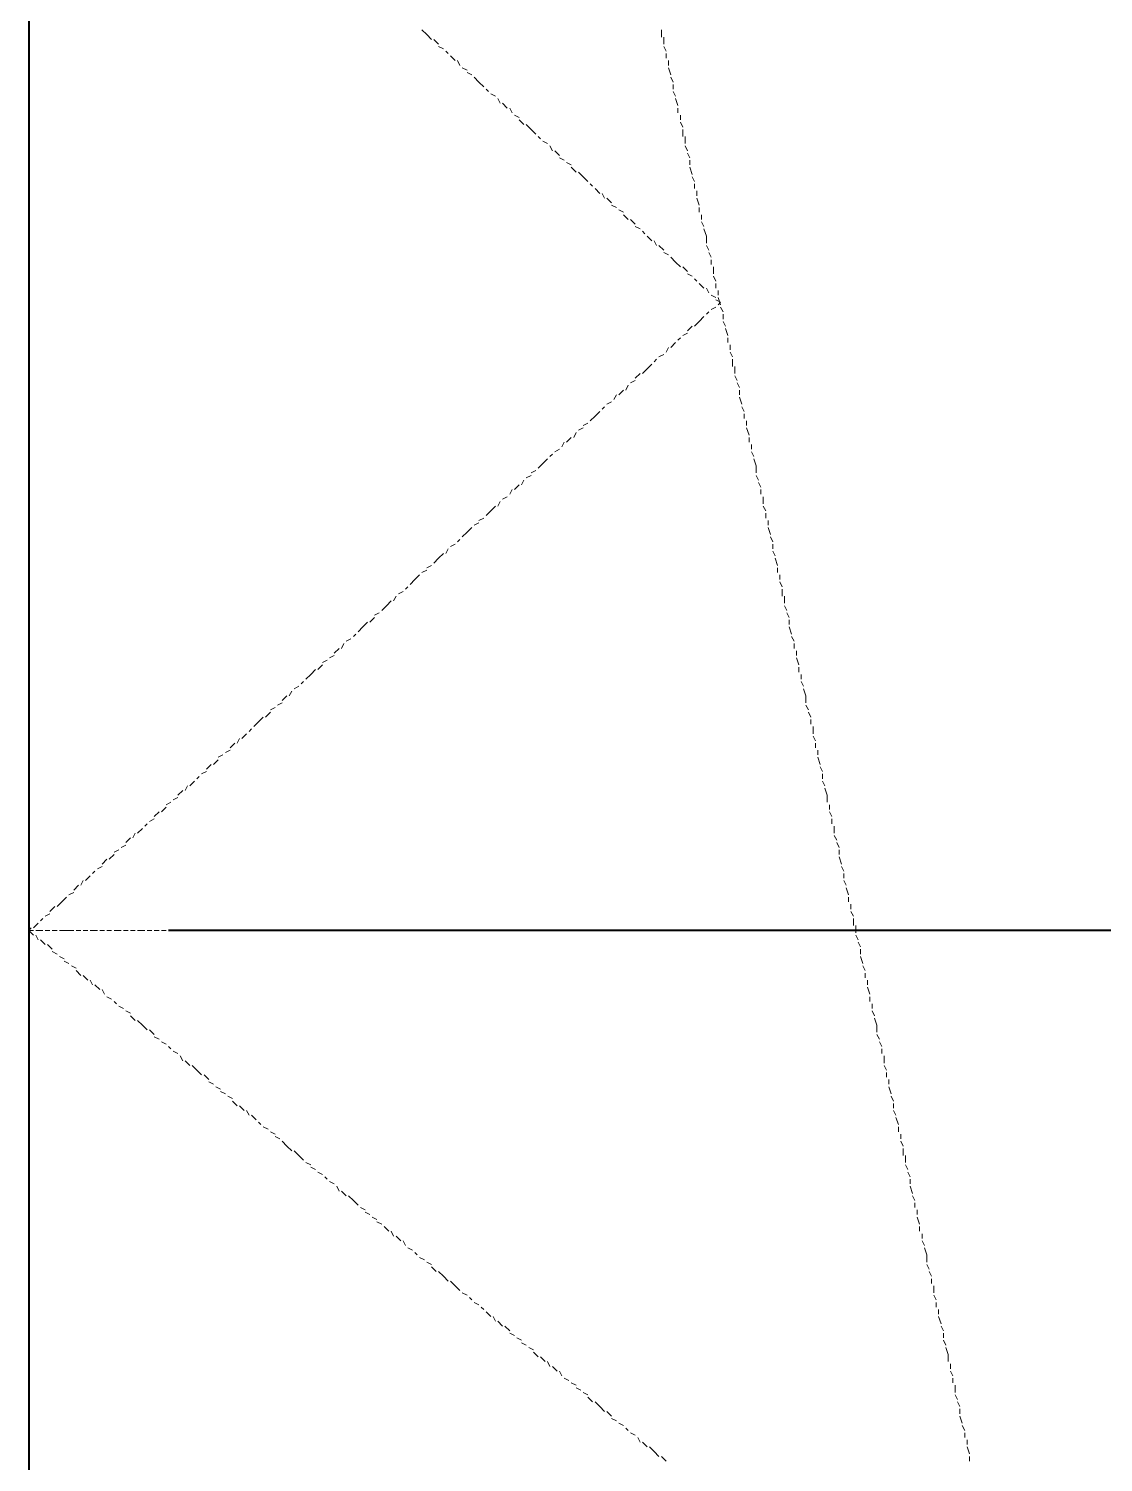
# Model space of a CAD drawing. Extents: x 8 to 21351, y 0 to 420.
# Drawn here: x 15872.57 to 15882.17, y 371.74 to 384.55 of the extents above; entities that cross this region are included whole.
import ezdxf

# ---------------------------------------------------------------- set-up
doc = ezdxf.new("R2010")
doc.units = 0

msp = doc.modelspace()

# ---------------------------------------------------------------- linework, layer by layer
at = {"color": 7, "lineweight": 40}
for p, q in [((15872.574, 397.743), (15872.574, 310.219)), ((15901.339, 376.491), (15873.823, 376.491))]:
    msp.add_line(p, q, dxfattribs=at)
at = {"color": 7, "lineweight": 5}
for p, q in [((15872.574, 384.492), (15872.574, 384.535)), ((15872.574, 384.429), (15872.574, 384.471)), ((15876.087, 384.535), (15876.13, 384.492)), ((15876.13, 384.492), (15876.172, 384.45)), ((15876.193, 384.45), (15876.236, 384.408)), ((15878.225, 384.471), (15878.225, 384.535)), ((15878.246, 384.408), (15878.246, 384.471)), ((15872.574, 384.344), (15872.574, 384.408)), ((15872.574, 384.281), (15872.574, 384.323)), ((15876.236, 384.387), (15876.278, 384.365)), ((15876.299, 384.344), (15876.32, 384.323)), ((15878.268, 384.344), (15878.246, 384.387)), ((15878.268, 384.281), (15878.268, 384.323)), ((15872.574, 384.217), (15872.574, 384.26)), ((15872.574, 384.133), (15872.574, 384.196)), ((15876.341, 384.302), (15876.384, 384.26)), ((15876.405, 384.26), (15876.426, 384.217)), ((15876.447, 384.196), (15876.49, 384.175)), ((15878.289, 384.217), (15878.289, 384.26)), ((15878.31, 384.133), (15878.289, 384.196)), ((15872.574, 384.069), (15872.574, 384.133)), ((15872.574, 384.006), (15872.574, 384.048)), ((15876.49, 384.154), (15876.532, 384.133)), ((15876.553, 384.111), (15876.595, 384.069)), ((15876.595, 384.069), (15876.638, 384.027)), ((15878.331, 384.069), (15878.31, 384.111)), ((15878.331, 384.006), (15878.331, 384.048)), ((15872.574, 383.942), (15872.574, 383.985)), ((15872.574, 383.858), (15872.574, 383.921)), ((15876.659, 384.006), (15876.68, 383.985)), ((15876.701, 383.963), (15876.744, 383.942)), ((15876.765, 383.921), (15876.786, 383.879)), ((15878.352, 383.942), (15878.331, 383.985)), ((15878.373, 383.858), (15878.352, 383.921)), ((15872.574, 383.794), (15872.574, 383.836)), ((15876.807, 383.879), (15876.849, 383.836)), ((15876.871, 383.836), (15876.892, 383.794)), ((15878.373, 383.794), (15878.373, 383.836)), ((15872.574, 383.73), (15872.574, 383.773)), ((15872.574, 383.646), (15872.574, 383.709)), ((15876.913, 383.773), (15876.955, 383.752)), ((15876.955, 383.73), (15876.998, 383.688)), ((15877.019, 383.688), (15877.061, 383.646)), ((15878.395, 383.73), (15878.395, 383.773)), ((15878.416, 383.667), (15878.395, 383.709)), ((15872.574, 383.582), (15872.574, 383.625)), ((15872.574, 383.519), (15872.574, 383.561)), ((15877.061, 383.646), (15877.103, 383.603)), ((15877.125, 383.582), (15877.146, 383.561)), ((15877.167, 383.54), (15877.209, 383.519)), ((15878.416, 383.582), (15878.416, 383.646)), ((15878.437, 383.519), (15878.437, 383.582)), ((15872.574, 383.434), (15872.574, 383.498)), ((15872.574, 383.371), (15872.574, 383.413)), ((15877.23, 383.498), (15877.252, 383.455)), ((15877.273, 383.455), (15877.315, 383.413)), ((15878.458, 383.455), (15878.437, 383.498)), ((15878.479, 383.392), (15878.458, 383.434)), ((15872.574, 383.307), (15872.574, 383.349)), ((15872.574, 383.223), (15872.574, 383.286)), ((15877.315, 383.392), (15877.357, 383.371)), ((15877.379, 383.349), (15877.421, 383.328)), ((15877.421, 383.307), (15877.463, 383.265)), ((15878.479, 383.328), (15878.479, 383.371)), ((15878.5, 383.244), (15878.479, 383.307)), ((15872.574, 383.159), (15872.574, 383.223)), ((15877.484, 383.265), (15877.527, 383.223)), ((15877.527, 383.223), (15877.569, 383.18)), ((15877.59, 383.159), (15877.611, 383.138)), ((15878.522, 383.18), (15878.5, 383.223)), ((15878.522, 383.117), (15878.522, 383.159)), ((15872.574, 383.096), (15872.574, 383.138)), ((15872.574, 383.032), (15872.574, 383.074)), ((15877.633, 383.117), (15877.675, 383.074)), ((15877.696, 383.074), (15877.717, 383.032)), ((15877.738, 383.032), (15877.781, 382.99)), ((15878.543, 383.053), (15878.543, 383.096)), ((15878.564, 382.968), (15878.543, 383.032)), ((15872.574, 382.947), (15872.574, 383.011)), ((15872.574, 382.884), (15872.574, 382.926)), ((15877.781, 382.968), (15877.823, 382.947)), ((15877.844, 382.926), (15877.887, 382.905)), ((15878.564, 382.905), (15878.564, 382.947)), ((15872.574, 382.82), (15872.574, 382.863)), ((15872.574, 382.736), (15872.574, 382.799)), ((15877.887, 382.884), (15877.929, 382.841)), ((15877.95, 382.841), (15877.992, 382.799)), ((15877.992, 382.778), (15878.035, 382.757)), ((15878.585, 382.841), (15878.585, 382.884)), ((15878.606, 382.778), (15878.585, 382.82)), ((15872.574, 382.672), (15872.574, 382.714)), ((15872.574, 382.609), (15872.574, 382.651)), ((15878.056, 382.736), (15878.077, 382.714)), ((15878.098, 382.693), (15878.141, 382.651)), ((15878.162, 382.651), (15878.183, 382.609)), ((15878.627, 382.693), (15878.606, 382.757)), ((15878.627, 382.63), (15878.627, 382.693)), ((15872.574, 382.524), (15872.574, 382.587)), ((15878.204, 382.609), (15878.246, 382.566)), ((15878.246, 382.545), (15878.289, 382.524)), ((15878.649, 382.566), (15878.627, 382.609)), ((15878.67, 382.503), (15878.649, 382.545)), ((15872.574, 382.46), (15872.574, 382.503)), ((15872.574, 382.397), (15872.574, 382.439)), ((15878.31, 382.503), (15878.352, 382.46)), ((15878.352, 382.46), (15878.395, 382.418)), ((15878.416, 382.418), (15878.458, 382.376)), ((15878.67, 382.439), (15878.67, 382.482)), ((15878.691, 382.355), (15878.691, 382.418)), ((15872.574, 382.312), (15872.574, 382.376)), ((15872.574, 382.249), (15872.574, 382.312)), ((15878.458, 382.355), (15878.5, 382.334)), ((15878.522, 382.312), (15878.543, 382.291)), ((15878.564, 382.27), (15878.606, 382.228)), ((15878.712, 382.291), (15878.691, 382.334)), ((15878.712, 382.228), (15878.712, 382.27)), ((15872.574, 382.185), (15872.574, 382.228)), ((15872.574, 382.122), (15872.574, 382.164)), ((15878.627, 382.228), (15878.649, 382.185)), ((15878.67, 382.164), (15878.712, 382.143)), ((15878.733, 382.164), (15878.733, 382.207)), ((15878.754, 382.079), (15878.733, 382.143)), ((15872.574, 382.037), (15872.574, 382.101)), ((15872.574, 381.974), (15872.574, 382.016)), ((15878.649, 382.016), (15878.627, 381.995)), ((15878.712, 382.058), (15878.67, 382.037)), ((15878.712, 382.122), (15878.754, 382.101)), ((15878.754, 382.101), (15878.733, 382.079)), ((15878.776, 382.016), (15878.754, 382.058)), ((15872.574, 381.91), (15872.574, 381.952)), ((15872.574, 381.825), (15872.574, 381.889)), ((15878.5, 381.889), (15878.458, 381.847)), ((15878.564, 381.931), (15878.522, 381.889)), ((15878.606, 381.974), (15878.564, 381.931)), ((15878.776, 381.952), (15878.776, 381.995)), ((15878.797, 381.889), (15878.776, 381.931)), ((15872.574, 381.762), (15872.574, 381.804)), ((15878.395, 381.783), (15878.373, 381.762)), ((15878.458, 381.825), (15878.416, 381.804)), ((15878.818, 381.804), (15878.797, 381.868)), ((15878.818, 381.741), (15878.818, 381.783)), ((15872.574, 381.699), (15872.574, 381.741)), ((15872.574, 381.614), (15872.574, 381.677)), ((15878.246, 381.635), (15878.204, 381.614)), ((15878.289, 381.699), (15878.268, 381.656)), ((15878.352, 381.741), (15878.31, 381.699)), ((15878.839, 381.677), (15878.839, 381.72)), ((15878.86, 381.614), (15878.839, 381.656)), ((15872.574, 381.55), (15872.574, 381.593)), ((15872.574, 381.487), (15872.574, 381.529)), ((15878.098, 381.508), (15878.056, 381.466)), ((15878.141, 381.55), (15878.098, 381.508)), ((15878.183, 381.593), (15878.162, 381.571)), ((15878.86, 381.529), (15878.86, 381.593)), ((15878.881, 381.466), (15878.881, 381.529)), ((15872.574, 381.402), (15872.574, 381.466)), ((15872.574, 381.339), (15872.574, 381.402)), ((15877.929, 381.36), (15877.908, 381.317)), ((15877.992, 381.402), (15877.95, 381.381)), ((15878.035, 381.466), (15877.992, 381.423)), ((15878.903, 381.402), (15878.881, 381.444)), ((15878.924, 381.339), (15878.903, 381.381)), ((15872.574, 381.275), (15872.574, 381.317)), ((15872.574, 381.212), (15872.574, 381.254)), ((15877.823, 381.275), (15877.802, 381.233)), ((15877.887, 381.317), (15877.844, 381.275)), ((15878.924, 381.275), (15878.924, 381.317)), ((15878.945, 381.19), (15878.924, 381.254)), ((15872.574, 381.127), (15872.574, 381.19)), ((15872.574, 381.063), (15872.574, 381.106)), ((15877.675, 381.127), (15877.633, 381.085)), ((15877.717, 381.169), (15877.696, 381.148)), ((15877.781, 381.212), (15877.738, 381.19)), ((15878.966, 381.127), (15878.945, 381.169)), ((15878.966, 381.063), (15878.966, 381.106)), ((15872.574, 381), (15872.574, 381.042)), ((15872.574, 380.915), (15872.574, 380.979)), ((15877.527, 380.979), (15877.484, 380.958)), ((15877.569, 381.021), (15877.527, 381)), ((15877.633, 381.085), (15877.59, 381.042)), ((15878.987, 381), (15878.987, 381.042)), ((15879.008, 380.915), (15878.987, 380.979)), ((15872.574, 380.852), (15872.574, 380.894)), ((15877.357, 380.852), (15877.336, 380.81)), ((15877.421, 380.894), (15877.379, 380.852)), ((15877.463, 380.937), (15877.442, 380.894)), ((15879.008, 380.852), (15879.008, 380.894)), ((15872.574, 380.788), (15872.574, 380.831)), ((15872.574, 380.704), (15872.574, 380.767)), ((15877.252, 380.746), (15877.23, 380.725)), ((15877.315, 380.788), (15877.273, 380.767)), ((15879.03, 380.788), (15879.03, 380.831)), ((15879.051, 380.725), (15879.03, 380.767)), ((15872.574, 380.64), (15872.574, 380.682)), ((15872.574, 380.577), (15872.574, 380.619)), ((15877.103, 380.598), (15877.061, 380.577)), ((15877.167, 380.661), (15877.125, 380.619)), ((15877.209, 380.704), (15877.167, 380.661)), ((15879.072, 380.64), (15879.051, 380.704)), ((15879.072, 380.577), (15879.072, 380.64)), ((15872.574, 380.492), (15872.574, 380.555)), ((15872.574, 380.428), (15872.574, 380.492)), ((15876.955, 380.471), (15876.913, 380.428)), ((15876.998, 380.513), (15876.976, 380.471)), ((15877.061, 380.555), (15877.019, 380.534)), ((15879.093, 380.513), (15879.072, 380.555)), ((15879.114, 380.45), (15879.093, 380.492)), ((15872.574, 380.365), (15872.574, 380.407)), ((15872.574, 380.301), (15872.574, 380.344)), ((15876.849, 380.365), (15876.807, 380.344)), ((15876.892, 380.428), (15876.871, 380.386)), ((15879.114, 380.386), (15879.114, 380.428)), ((15879.135, 380.301), (15879.135, 380.365)), ((15872.574, 380.217), (15872.574, 380.28)), ((15876.701, 380.238), (15876.659, 380.196)), ((15876.744, 380.28), (15876.701, 380.238)), ((15876.786, 380.323), (15876.765, 380.28)), ((15879.157, 380.238), (15879.135, 380.28)), ((15879.157, 380.174), (15879.157, 380.217)), ((15872.574, 380.153), (15872.574, 380.196)), ((15872.574, 380.09), (15872.574, 380.132)), ((15876.532, 380.09), (15876.49, 380.048)), ((15876.595, 380.132), (15876.553, 380.111)), ((15876.638, 380.174), (15876.595, 380.153)), ((15879.178, 380.111), (15879.178, 380.153)), ((15879.199, 380.026), (15879.178, 380.09)), ((15872.574, 380.005), (15872.574, 380.069)), ((15872.574, 379.942), (15872.574, 379.984)), ((15876.426, 379.984), (15876.405, 379.963)), ((15876.49, 380.048), (15876.447, 380.005)), ((15879.22, 379.963), (15879.199, 380.005)), ((15872.574, 379.878), (15872.574, 379.921)), ((15872.574, 379.793), (15872.574, 379.857)), ((15876.278, 379.857), (15876.236, 379.815)), ((15876.32, 379.899), (15876.299, 379.857)), ((15876.384, 379.942), (15876.341, 379.921)), ((15879.22, 379.899), (15879.22, 379.942)), ((15879.241, 379.836), (15879.22, 379.878)), ((15872.574, 379.73), (15872.574, 379.772)), ((15872.574, 379.666), (15872.574, 379.709)), ((15876.13, 379.709), (15876.087, 379.688)), ((15876.172, 379.751), (15876.13, 379.73)), ((15876.236, 379.815), (15876.193, 379.772)), ((15879.262, 379.751), (15879.241, 379.815)), ((15879.262, 379.688), (15879.262, 379.73)), ((15872.574, 379.582), (15872.574, 379.645)), ((15872.574, 379.518), (15872.574, 379.582)), ((15876.024, 379.624), (15875.982, 379.582)), ((15876.066, 379.666), (15876.024, 379.624)), ((15879.284, 379.624), (15879.284, 379.666)), ((15879.305, 379.561), (15879.284, 379.603)), ((15872.574, 379.455), (15872.574, 379.497)), ((15875.855, 379.476), (15875.833, 379.434)), ((15875.918, 379.518), (15875.876, 379.497)), ((15875.96, 379.561), (15875.939, 379.539)), ((15879.305, 379.476), (15879.305, 379.539)), ((15879.326, 379.413), (15879.326, 379.476)), ((15872.574, 379.391), (15872.574, 379.434)), ((15872.574, 379.307), (15872.574, 379.37)), ((15875.706, 379.328), (15875.664, 379.307)), ((15875.77, 379.391), (15875.728, 379.349)), ((15875.812, 379.434), (15875.77, 379.391)), ((15879.347, 379.349), (15879.326, 379.391)), ((15879.368, 379.285), (15879.347, 379.328)), ((15872.574, 379.243), (15872.574, 379.285)), ((15872.574, 379.18), (15872.574, 379.222)), ((15875.558, 379.201), (15875.516, 379.158)), ((15875.601, 379.243), (15875.558, 379.201)), ((15875.664, 379.285), (15875.622, 379.243)), ((15879.368, 379.222), (15879.368, 379.264)), ((15879.389, 379.137), (15879.368, 379.201)), ((15872.574, 379.095), (15872.574, 379.158)), ((15872.574, 379.031), (15872.574, 379.074)), ((15875.452, 379.095), (15875.41, 379.074)), ((15875.495, 379.137), (15875.474, 379.116)), ((15879.411, 379.074), (15879.389, 379.116)), ((15872.574, 378.968), (15872.574, 379.01)), ((15872.574, 378.883), (15872.574, 378.947)), ((15875.304, 378.947), (15875.262, 378.926)), ((15875.347, 379.01), (15875.304, 378.968)), ((15875.389, 379.053), (15875.368, 379.01)), ((15879.411, 379.01), (15879.411, 379.053)), ((15879.432, 378.947), (15879.432, 378.989)), ((15879.453, 378.862), (15879.432, 378.926)), ((15872.574, 378.82), (15872.574, 378.862)), ((15872.574, 378.756), (15872.574, 378.799)), ((15875.135, 378.82), (15875.093, 378.777)), ((15875.198, 378.862), (15875.156, 378.82)), ((15875.241, 378.904), (15875.198, 378.883)), ((15879.453, 378.799), (15879.453, 378.841)), ((15872.574, 378.672), (15872.574, 378.735)), ((15872.574, 378.608), (15872.574, 378.672)), ((15874.987, 378.672), (15874.944, 378.65)), ((15875.029, 378.714), (15875.008, 378.693)), ((15875.093, 378.777), (15875.05, 378.735)), ((15879.474, 378.735), (15879.474, 378.777)), ((15879.495, 378.672), (15879.474, 378.714)), ((15872.574, 378.545), (15872.574, 378.587)), ((15874.881, 378.587), (15874.839, 378.545)), ((15874.923, 378.629), (15874.902, 378.587)), ((15879.516, 378.587), (15879.495, 378.65)), ((15879.516, 378.524), (15879.516, 378.587)), ((15872.574, 378.481), (15872.574, 378.524)), ((15872.574, 378.396), (15872.574, 378.46)), ((15874.733, 378.439), (15874.69, 378.396)), ((15874.775, 378.481), (15874.733, 378.46)), ((15874.839, 378.524), (15874.796, 378.502)), ((15879.538, 378.46), (15879.516, 378.502)), ((15879.559, 378.396), (15879.538, 378.439)), ((15872.574, 378.333), (15872.574, 378.375)), ((15872.574, 378.269), (15872.574, 378.312)), ((15874.563, 378.291), (15874.542, 378.269)), ((15874.627, 378.354), (15874.585, 378.312)), ((15874.669, 378.396), (15874.627, 378.354)), ((15879.559, 378.333), (15879.559, 378.375)), ((15879.58, 378.248), (15879.58, 378.312)), ((15872.574, 378.185), (15872.574, 378.248)), ((15872.574, 378.121), (15872.574, 378.164)), ((15874.415, 378.164), (15874.373, 378.121)), ((15874.458, 378.206), (15874.436, 378.164)), ((15874.521, 378.248), (15874.479, 378.206)), ((15879.601, 378.185), (15879.58, 378.227)), ((15879.601, 378.121), (15879.601, 378.164)), ((15872.574, 378.058), (15872.574, 378.1)), ((15872.574, 377.973), (15872.574, 378.037)), ((15874.309, 378.058), (15874.267, 378.037)), ((15874.373, 378.1), (15874.331, 378.079)), ((15879.622, 378.058), (15879.622, 378.1)), ((15879.643, 377.973), (15879.622, 378.037)), ((15872.574, 377.91), (15872.574, 377.952)), ((15874.161, 377.91), (15874.119, 377.889)), ((15874.204, 377.973), (15874.161, 377.931)), ((15874.267, 378.015), (15874.225, 377.973)), ((15879.665, 377.91), (15879.643, 377.952)), ((15872.574, 377.846), (15872.574, 377.889)), ((15872.574, 377.762), (15872.574, 377.825)), ((15873.992, 377.783), (15873.971, 377.74)), ((15874.055, 377.825), (15874.013, 377.783)), ((15874.098, 377.867), (15874.077, 377.846)), ((15879.665, 377.846), (15879.665, 377.889)), ((15879.686, 377.783), (15879.665, 377.825)), ((15872.574, 377.698), (15872.574, 377.762)), ((15872.574, 377.635), (15872.574, 377.677)), ((15873.907, 377.677), (15873.865, 377.656)), ((15873.95, 377.74), (15873.907, 377.698)), ((15879.707, 377.698), (15879.686, 377.762)), ((15879.707, 377.635), (15879.707, 377.698)), ((15872.574, 377.571), (15872.574, 377.613)), ((15872.574, 377.486), (15872.574, 377.55)), ((15873.738, 377.55), (15873.696, 377.507)), ((15873.801, 377.592), (15873.759, 377.55)), ((15873.844, 377.635), (15873.801, 377.613)), ((15879.728, 377.571), (15879.728, 377.613)), ((15879.749, 377.507), (15879.728, 377.55)), ((15872.574, 377.423), (15872.574, 377.465)), ((15872.574, 377.359), (15872.574, 377.402)), ((15873.59, 377.402), (15873.547, 377.359)), ((15873.632, 377.444), (15873.611, 377.423)), ((15873.696, 377.486), (15873.653, 377.465)), ((15879.749, 377.444), (15879.749, 377.486)), ((15879.77, 377.359), (15879.77, 377.423)), ((15872.574, 377.275), (15872.574, 377.338)), ((15873.484, 377.317), (15873.442, 377.275)), ((15873.526, 377.359), (15873.505, 377.317)), ((15879.792, 377.296), (15879.77, 377.338)), ((15879.813, 377.232), (15879.792, 377.275)), ((15872.574, 377.211), (15872.574, 377.253)), ((15872.574, 377.148), (15872.574, 377.19)), ((15873.336, 377.169), (15873.293, 377.127)), ((15873.378, 377.211), (15873.336, 377.19)), ((15873.442, 377.253), (15873.399, 377.232)), ((15879.813, 377.169), (15879.813, 377.211)), ((15879.834, 377.084), (15879.813, 377.148)), ((15872.574, 377.063), (15872.574, 377.127)), ((15872.574, 376.999), (15872.574, 377.042)), ((15873.166, 377.021), (15873.145, 376.999)), ((15873.23, 377.063), (15873.188, 377.042)), ((15873.272, 377.127), (15873.23, 377.084)), ((15879.855, 377.021), (15879.834, 377.063)), ((15872.574, 376.936), (15872.574, 376.978)), ((15872.574, 376.851), (15872.574, 376.915)), ((15873.018, 376.894), (15872.976, 376.851)), ((15873.061, 376.936), (15873.039, 376.894)), ((15873.124, 376.978), (15873.082, 376.936)), ((15879.855, 376.957), (15879.855, 376.999)), ((15879.876, 376.894), (15879.855, 376.936)), ((15872.574, 376.788), (15872.574, 376.851)), ((15872.574, 376.724), (15872.574, 376.767)), ((15872.912, 376.788), (15872.87, 376.745)), ((15872.976, 376.83), (15872.934, 376.809)), ((15879.897, 376.809), (15879.876, 376.872)), ((15879.897, 376.745), (15879.897, 376.788)), ((15872.574, 376.661), (15872.574, 376.703)), ((15872.574, 376.576), (15872.574, 376.64)), ((15872.764, 376.64), (15872.722, 376.618)), ((15872.807, 376.703), (15872.764, 376.661)), ((15872.87, 376.745), (15872.828, 376.703)), ((15879.919, 376.682), (15879.919, 376.724)), ((15879.94, 376.618), (15879.919, 376.661)), ((15872.574, 376.513), (15872.574, 376.555)), ((15872.595, 376.513), (15872.574, 376.491)), ((15872.658, 376.555), (15872.616, 376.513)), ((15872.701, 376.597), (15872.68, 376.576)), ((15879.94, 376.534), (15879.94, 376.597)), ((15879.961, 376.47), (15879.961, 376.534)), ((15872.574, 376.491), (15872.616, 376.491)), ((15872.574, 376.491), (15872.616, 376.449)), ((15872.574, 376.449), (15872.574, 376.491)), ((15872.574, 376.364), (15872.574, 376.428)), ((15872.637, 376.491), (15872.701, 376.491)), ((15872.637, 376.449), (15872.658, 376.407)), ((15872.68, 376.407), (15872.722, 376.364)), ((15872.722, 376.491), (15872.764, 376.491)), ((15872.743, 376.364), (15872.785, 376.322)), ((15872.785, 376.491), (15872.828, 376.491)), ((15872.849, 376.491), (15872.912, 376.491)), ((15872.912, 376.491), (15872.976, 376.491)), ((15872.997, 376.491), (15873.039, 376.491)), ((15873.061, 376.491), (15873.103, 376.491)), ((15873.124, 376.491), (15873.188, 376.491)), ((15873.209, 376.491), (15873.251, 376.491)), ((15873.272, 376.491), (15873.315, 376.491)), ((15873.336, 376.491), (15873.399, 376.491)), ((15873.42, 376.491), (15873.463, 376.491)), ((15873.484, 376.491), (15873.526, 376.491)), ((15873.547, 376.491), (15873.611, 376.491)), ((15873.632, 376.491), (15873.674, 376.491)), ((15873.696, 376.491), (15873.738, 376.491)), ((15873.759, 376.491), (15873.801, 376.491)), ((15873.823, 376.491), (15873.886, 376.491)), ((15873.907, 376.491), (15873.95, 376.491)), ((15873.971, 376.491), (15874.013, 376.491)), ((15874.034, 376.491), (15874.098, 376.491)), ((15874.119, 376.491), (15874.161, 376.491)), ((15874.182, 376.491), (15874.225, 376.491)), ((15874.246, 376.491), (15874.309, 376.491)), ((15874.331, 376.491), (15874.373, 376.491)), ((15874.394, 376.491), (15874.436, 376.491)), ((15874.458, 376.491), (15874.521, 376.491)), ((15874.542, 376.491), (15874.585, 376.491)), ((15874.606, 376.491), (15874.648, 376.491)), ((15874.669, 376.491), (15874.712, 376.491)), ((15874.733, 376.491), (15874.796, 376.491)), ((15874.817, 376.491), (15874.86, 376.491)), ((15874.881, 376.491), (15874.923, 376.491)), ((15874.944, 376.491), (15875.008, 376.491)), ((15875.029, 376.491), (15875.071, 376.491)), ((15875.093, 376.491), (15875.135, 376.491)), ((15875.156, 376.491), (15875.22, 376.491)), ((15875.241, 376.491), (15875.283, 376.491)), ((15875.304, 376.491), (15875.347, 376.491)), ((15875.368, 376.491), (15875.431, 376.491)), ((15875.452, 376.491), (15875.495, 376.491)), ((15875.516, 376.491), (15875.558, 376.491)), ((15875.579, 376.491), (15875.622, 376.491)), ((15875.643, 376.491), (15875.706, 376.491)), ((15875.728, 376.491), (15875.77, 376.491)), ((15875.791, 376.491), (15875.833, 376.491)), ((15875.855, 376.491), (15875.918, 376.491)), ((15875.939, 376.491), (15875.982, 376.491)), ((15876.003, 376.491), (15876.045, 376.491)), ((15876.066, 376.491), (15876.13, 376.491)), ((15876.151, 376.491), (15876.193, 376.491)), ((15876.214, 376.491), (15876.257, 376.491)), ((15876.278, 376.491), (15876.341, 376.491)), ((15876.341, 376.491), (15876.405, 376.491)), ((15876.426, 376.491), (15876.468, 376.491)), ((15876.49, 376.491), (15876.532, 376.491)), ((15876.553, 376.491), (15876.617, 376.491)), ((15876.638, 376.491), (15876.68, 376.491)), ((15876.701, 376.491), (15876.744, 376.491)), ((15876.765, 376.491), (15876.828, 376.491)), ((15876.849, 376.491), (15876.892, 376.491)), ((15876.913, 376.491), (15876.955, 376.491)), ((15876.976, 376.491), (15877.04, 376.491)), ((15877.061, 376.491), (15877.103, 376.491)), ((15877.125, 376.491), (15877.167, 376.491)), ((15877.188, 376.491), (15877.252, 376.491)), ((15877.252, 376.491), (15877.315, 376.491)), ((15877.336, 376.491), (15877.379, 376.491)), ((15877.4, 376.491), (15877.442, 376.491)), ((15877.463, 376.491), (15877.527, 376.491)), ((15877.548, 376.491), (15877.59, 376.491)), ((15877.611, 376.491), (15877.654, 376.491)), ((15877.675, 376.491), (15877.738, 376.491)), ((15877.76, 376.491), (15877.802, 376.491)), ((15877.823, 376.491), (15877.865, 376.491)), ((15877.887, 376.491), (15877.95, 376.491)), ((15877.971, 376.491), (15878.014, 376.491)), ((15878.035, 376.491), (15878.077, 376.491)), ((15878.098, 376.491), (15878.162, 376.491)), ((15878.162, 376.491), (15878.225, 376.491)), ((15878.246, 376.491), (15878.289, 376.491)), ((15878.31, 376.491), (15878.352, 376.491)), ((15878.373, 376.491), (15878.437, 376.491)), ((15878.458, 376.491), (15878.5, 376.491)), ((15878.522, 376.491), (15878.564, 376.491)), ((15878.585, 376.491), (15878.649, 376.491)), ((15878.67, 376.491), (15878.712, 376.491)), ((15878.733, 376.491), (15878.776, 376.491)), ((15878.797, 376.491), (15878.86, 376.491)), ((15878.881, 376.491), (15878.924, 376.491)), ((15878.945, 376.491), (15878.987, 376.491)), ((15879.008, 376.491), (15879.072, 376.491)), ((15879.072, 376.491), (15879.135, 376.491)), ((15879.157, 376.491), (15879.199, 376.491)), ((15879.22, 376.491), (15879.262, 376.491)), ((15879.284, 376.491), (15879.347, 376.491)), ((15879.368, 376.491), (15879.411, 376.491)), ((15879.432, 376.491), (15879.474, 376.491)), ((15879.495, 376.491), (15879.559, 376.491)), ((15879.58, 376.491), (15879.622, 376.491)), ((15879.643, 376.491), (15879.686, 376.491)), ((15879.707, 376.491), (15879.77, 376.491)), ((15879.792, 376.491), (15879.834, 376.491)), ((15879.855, 376.491), (15879.897, 376.491)), ((15879.919, 376.491), (15879.961, 376.491)), ((15879.982, 376.407), (15879.961, 376.449)), ((15880.003, 376.343), (15879.982, 376.386)), ((15872.574, 376.301), (15872.574, 376.343)), ((15872.574, 376.238), (15872.574, 376.28)), ((15872.785, 376.301), (15872.828, 376.28)), ((15872.849, 376.259), (15872.891, 376.238)), ((15880.003, 376.28), (15880.003, 376.322)), ((15880.024, 376.195), (15880.003, 376.259)), ((15872.574, 376.153), (15872.574, 376.216)), ((15872.574, 376.089), (15872.574, 376.132)), ((15872.891, 376.216), (15872.934, 376.195)), ((15872.955, 376.174), (15872.997, 376.153)), ((15872.997, 376.132), (15873.039, 376.089)), ((15880.046, 376.132), (15880.024, 376.174)), ((15880.046, 376.068), (15880.046, 376.11)), ((15872.574, 376.026), (15872.574, 376.068)), ((15872.574, 375.941), (15872.574, 376.005)), ((15873.061, 376.089), (15873.103, 376.047)), ((15873.124, 376.047), (15873.145, 376.005)), ((15873.166, 376.005), (15873.209, 375.962)), ((15880.067, 376.005), (15880.067, 376.047)), ((15880.088, 375.92), (15880.067, 375.983)), ((15872.574, 375.878), (15872.574, 375.941)), ((15872.574, 375.814), (15872.574, 375.856)), ((15873.23, 375.962), (15873.251, 375.92)), ((15873.272, 375.899), (15873.315, 375.878)), ((15873.336, 375.856), (15873.357, 375.835)), ((15880.088, 375.856), (15880.088, 375.899)), ((15872.574, 375.751), (15872.574, 375.793)), ((15872.574, 375.666), (15872.574, 375.729)), ((15873.378, 375.814), (15873.42, 375.793)), ((15873.442, 375.772), (15873.484, 375.751)), ((15873.484, 375.729), (15873.526, 375.687)), ((15880.109, 375.793), (15880.109, 375.835)), ((15880.13, 375.729), (15880.109, 375.772)), ((15872.574, 375.603), (15872.574, 375.645)), ((15873.547, 375.687), (15873.59, 375.645)), ((15873.59, 375.645), (15873.632, 375.603)), ((15873.653, 375.603), (15873.696, 375.56)), ((15880.151, 375.645), (15880.13, 375.708)), ((15880.151, 375.581), (15880.151, 375.645)), ((15872.574, 375.539), (15872.574, 375.581)), ((15872.574, 375.454), (15872.574, 375.518)), ((15873.696, 375.539), (15873.738, 375.518)), ((15873.759, 375.497), (15873.801, 375.476)), ((15880.173, 375.518), (15880.151, 375.56)), ((15880.194, 375.454), (15880.173, 375.497)), ((15872.574, 375.391), (15872.574, 375.433)), ((15872.574, 375.327), (15872.574, 375.37)), ((15873.823, 375.454), (15873.844, 375.433)), ((15873.865, 375.412), (15873.907, 375.391)), ((15873.928, 375.37), (15873.95, 375.327)), ((15880.194, 375.391), (15880.194, 375.433)), ((15880.215, 375.306), (15880.215, 375.37)), ((15872.574, 375.243), (15872.574, 375.306)), ((15872.574, 375.179), (15872.574, 375.221)), ((15873.971, 375.327), (15874.013, 375.285)), ((15874.034, 375.285), (15874.077, 375.243)), ((15874.077, 375.243), (15874.119, 375.2)), ((15880.236, 375.243), (15880.215, 375.285)), ((15880.236, 375.179), (15880.236, 375.221)), ((15872.574, 375.116), (15872.574, 375.158)), ((15872.574, 375.031), (15872.574, 375.094)), ((15874.14, 375.2), (15874.182, 375.158)), ((15874.182, 375.137), (15874.225, 375.116)), ((15874.246, 375.094), (15874.288, 375.073)), ((15880.257, 375.116), (15880.257, 375.158)), ((15880.278, 375.031), (15880.257, 375.094)), ((15872.574, 374.967), (15872.574, 375.031)), ((15874.288, 375.052), (15874.331, 375.031)), ((15874.352, 375.01), (15874.394, 374.989)), ((15874.394, 374.967), (15874.436, 374.925)), ((15880.3, 374.967), (15880.278, 375.01)), ((15872.574, 374.904), (15872.574, 374.946)), ((15872.574, 374.841), (15872.574, 374.883)), ((15874.458, 374.925), (15874.5, 374.883)), ((15874.521, 374.883), (15874.542, 374.841)), ((15874.563, 374.841), (15874.606, 374.798)), ((15880.3, 374.904), (15880.3, 374.946)), ((15880.321, 374.841), (15880.3, 374.883)), ((15872.574, 374.756), (15872.574, 374.819)), ((15872.574, 374.692), (15872.574, 374.735)), ((15874.627, 374.777), (15874.648, 374.756)), ((15874.669, 374.735), (15874.712, 374.714)), ((15880.342, 374.756), (15880.321, 374.819)), ((15880.342, 374.692), (15880.342, 374.735)), ((15872.574, 374.629), (15872.574, 374.671)), ((15872.574, 374.544), (15872.574, 374.608)), ((15874.733, 374.692), (15874.775, 374.671)), ((15874.775, 374.65), (15874.817, 374.629)), ((15874.839, 374.608), (15874.881, 374.565)), ((15880.363, 374.629), (15880.363, 374.671)), ((15880.384, 374.565), (15880.363, 374.608)), ((15872.574, 374.481), (15872.574, 374.523)), ((15872.574, 374.417), (15872.574, 374.459)), ((15874.881, 374.565), (15874.923, 374.523)), ((15874.944, 374.523), (15874.987, 374.481)), ((15874.987, 374.481), (15875.029, 374.438)), ((15880.384, 374.481), (15880.384, 374.544)), ((15880.405, 374.417), (15880.405, 374.481)), ((15872.574, 374.332), (15872.574, 374.396)), ((15875.05, 374.417), (15875.093, 374.396)), ((15875.093, 374.375), (15875.135, 374.354)), ((15875.156, 374.332), (15875.198, 374.311)), ((15880.427, 374.354), (15880.405, 374.396)), ((15880.448, 374.29), (15880.427, 374.332)), ((15872.574, 374.269), (15872.574, 374.311)), ((15872.574, 374.205), (15872.574, 374.248)), ((15875.22, 374.29), (15875.241, 374.269)), ((15875.262, 374.248), (15875.304, 374.227)), ((15875.325, 374.205), (15875.347, 374.163)), ((15880.448, 374.227), (15880.448, 374.269)), ((15880.469, 374.142), (15880.448, 374.205)), ((15872.574, 374.121), (15872.574, 374.184)), ((15872.574, 374.057), (15872.574, 374.121)), ((15875.368, 374.163), (15875.41, 374.121)), ((15875.431, 374.121), (15875.474, 374.078)), ((15875.474, 374.078), (15875.516, 374.036)), ((15880.49, 374.078), (15880.469, 374.121)), ((15872.574, 373.994), (15872.574, 374.036)), ((15872.574, 373.93), (15872.574, 373.973)), ((15875.537, 374.015), (15875.579, 373.994)), ((15875.579, 373.973), (15875.622, 373.952)), ((15880.49, 374.015), (15880.49, 374.057)), ((15880.511, 373.952), (15880.511, 373.994)), ((15872.574, 373.846), (15872.574, 373.909)), ((15872.574, 373.782), (15872.574, 373.824)), ((15875.643, 373.93), (15875.685, 373.909)), ((15875.685, 373.888), (15875.728, 373.867)), ((15875.749, 373.846), (15875.791, 373.803)), ((15875.812, 373.803), (15875.833, 373.761)), ((15880.532, 373.867), (15880.511, 373.93)), ((15880.532, 373.803), (15880.532, 373.846)), ((15872.574, 373.719), (15872.574, 373.761)), ((15872.574, 373.634), (15872.574, 373.697)), ((15875.855, 373.761), (15875.897, 373.719)), ((15875.918, 373.719), (15875.939, 373.676)), ((15880.554, 373.74), (15880.554, 373.782)), ((15880.575, 373.676), (15880.554, 373.719)), ((15872.574, 373.57), (15872.574, 373.613)), ((15872.574, 373.507), (15872.574, 373.549)), ((15875.96, 373.655), (15876.003, 373.634)), ((15876.024, 373.613), (15876.045, 373.592)), ((15876.066, 373.57), (15876.109, 373.549)), ((15880.596, 373.592), (15880.575, 373.655)), ((15880.596, 373.528), (15880.596, 373.592)), ((15872.574, 373.422), (15872.574, 373.486)), ((15876.13, 373.528), (15876.172, 373.507)), ((15876.172, 373.486), (15876.214, 373.443)), ((15876.236, 373.443), (15876.278, 373.401)), ((15880.617, 373.465), (15880.596, 373.507)), ((15880.638, 373.401), (15880.617, 373.443)), ((15872.574, 373.359), (15872.574, 373.401)), ((15872.574, 373.295), (15872.574, 373.338)), ((15876.278, 373.401), (15876.32, 373.359)), ((15876.341, 373.359), (15876.384, 373.317)), ((15876.384, 373.317), (15876.426, 373.274)), ((15880.638, 373.338), (15880.638, 373.38)), ((15880.659, 373.253), (15880.659, 373.317)), ((15872.574, 373.211), (15872.574, 373.274)), ((15872.574, 373.147), (15872.574, 373.211)), ((15876.447, 373.253), (15876.49, 373.232)), ((15876.511, 373.211), (15876.532, 373.19)), ((15876.553, 373.168), (15876.595, 373.147)), ((15880.681, 373.19), (15880.659, 373.232)), ((15880.681, 373.126), (15880.681, 373.168)), ((15872.574, 373.084), (15872.574, 373.126)), ((15872.574, 373.02), (15872.574, 373.062)), ((15876.617, 373.126), (15876.638, 373.105)), ((15876.659, 373.084), (15876.701, 373.041)), ((15876.722, 373.041), (15876.744, 372.999)), ((15880.702, 373.062), (15880.702, 373.105)), ((15880.723, 372.978), (15880.702, 373.041)), ((15872.574, 372.935), (15872.574, 372.999)), ((15872.574, 372.872), (15872.574, 372.914)), ((15876.765, 372.999), (15876.807, 372.957)), ((15876.828, 372.957), (15876.871, 372.914)), ((15880.744, 372.914), (15880.723, 372.957)), ((15872.574, 372.808), (15872.574, 372.851)), ((15872.574, 372.724), (15872.574, 372.787)), ((15876.871, 372.893), (15876.913, 372.872)), ((15876.934, 372.851), (15876.976, 372.83)), ((15876.976, 372.808), (15877.019, 372.787)), ((15880.744, 372.851), (15880.744, 372.893)), ((15880.765, 372.787), (15880.744, 372.83)), ((15872.574, 372.66), (15872.574, 372.703)), ((15877.04, 372.766), (15877.082, 372.745)), ((15877.082, 372.724), (15877.125, 372.682)), ((15877.146, 372.682), (15877.188, 372.639)), ((15880.786, 372.703), (15880.765, 372.766)), ((15880.786, 372.639), (15880.786, 372.703)), ((15872.574, 372.597), (15872.574, 372.639)), ((15872.574, 372.512), (15872.574, 372.576)), ((15877.209, 372.639), (15877.23, 372.597)), ((15877.252, 372.597), (15877.294, 372.555)), ((15877.315, 372.555), (15877.336, 372.512)), ((15880.808, 372.576), (15880.808, 372.618)), ((15880.829, 372.512), (15880.808, 372.555)), ((15872.574, 372.449), (15872.574, 372.491)), ((15872.574, 372.385), (15872.574, 372.428)), ((15877.357, 372.491), (15877.4, 372.47)), ((15877.421, 372.449), (15877.463, 372.428)), ((15877.463, 372.406), (15877.506, 372.385)), ((15880.829, 372.449), (15880.829, 372.491)), ((15880.85, 372.364), (15880.85, 372.428)), ((15872.574, 372.3), (15872.574, 372.364)), ((15872.574, 372.237), (15872.574, 372.3)), ((15877.527, 372.364), (15877.569, 372.343)), ((15877.569, 372.322), (15877.611, 372.279)), ((15877.633, 372.279), (15877.675, 372.237)), ((15880.871, 372.3), (15880.85, 372.343)), ((15880.892, 372.237), (15880.871, 372.279)), ((15872.574, 372.173), (15872.574, 372.216)), ((15872.574, 372.11), (15872.574, 372.152)), ((15877.675, 372.237), (15877.717, 372.195)), ((15877.738, 372.195), (15877.781, 372.152)), ((15880.892, 372.173), (15880.892, 372.216)), ((15880.913, 372.089), (15880.892, 372.152)), ((15872.574, 372.025), (15872.574, 372.089)), ((15877.781, 372.131), (15877.823, 372.11)), ((15877.844, 372.089), (15877.887, 372.068)), ((15877.908, 372.046), (15877.929, 372.025)), ((15880.935, 372.025), (15880.913, 372.068)), ((15872.574, 371.962), (15872.574, 372.004)), ((15872.574, 371.898), (15872.574, 371.941)), ((15877.95, 372.004), (15877.992, 371.983)), ((15878.014, 371.962), (15878.035, 371.92)), ((15878.056, 371.92), (15878.098, 371.877)), ((15880.935, 371.962), (15880.935, 372.004)), ((15880.956, 371.898), (15880.956, 371.941)), ((15872.574, 371.814), (15872.574, 371.877)), ((15872.574, 371.75), (15872.574, 371.792)), ((15878.119, 371.877), (15878.162, 371.835)), ((15878.162, 371.835), (15878.204, 371.792)), ((15878.225, 371.792), (15878.268, 371.75)), ((15880.977, 371.814), (15880.956, 371.877)), ((15880.977, 371.75), (15880.977, 371.792))]:
    msp.add_line(p, q, dxfattribs=at)
at = {"color": 7, "lineweight": 25}
for p, q in [((15872.574, 384.09), (15872.574, 383.074)), ((15872.574, 381.593), (15872.574, 361.59))]:
    msp.add_line(p, q, dxfattribs=at)

doc.saveas('drawing.dxf')
